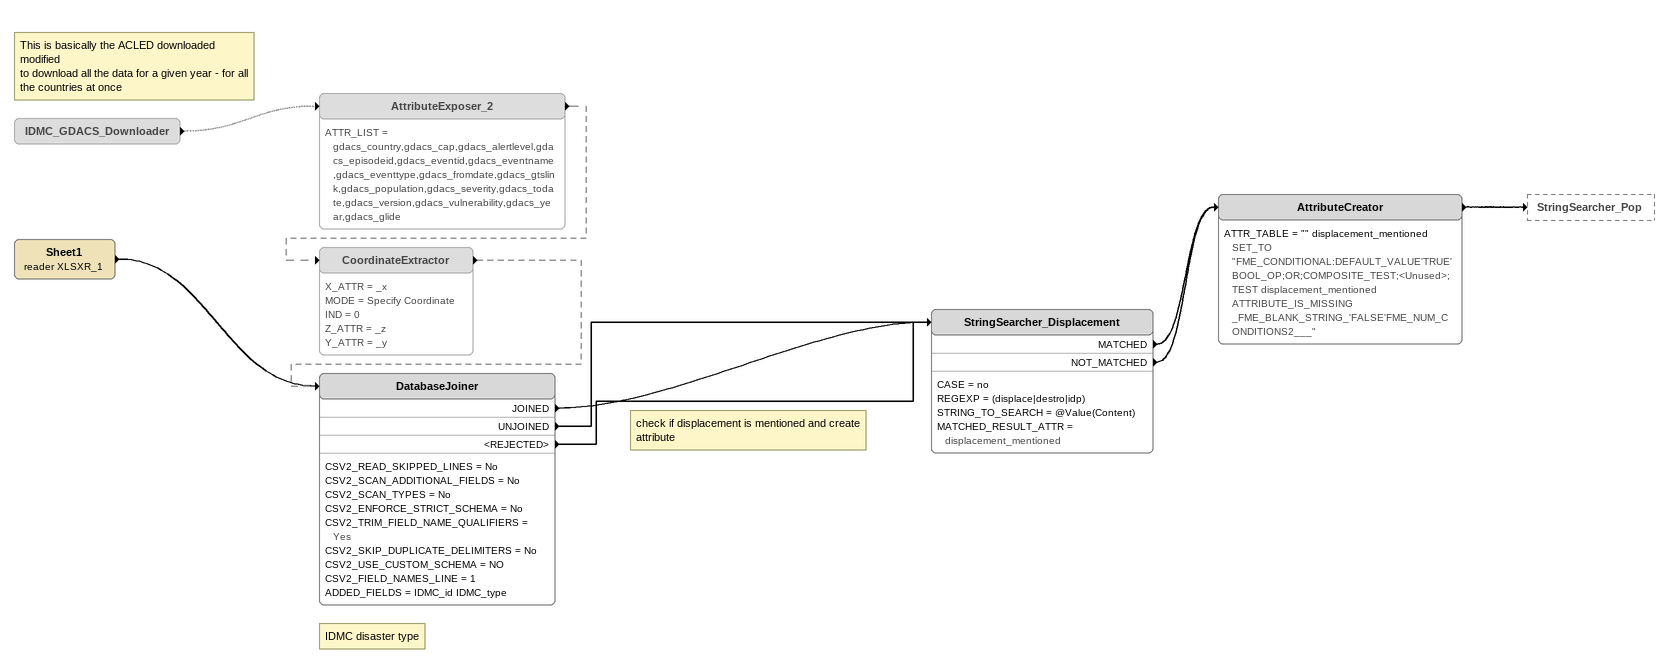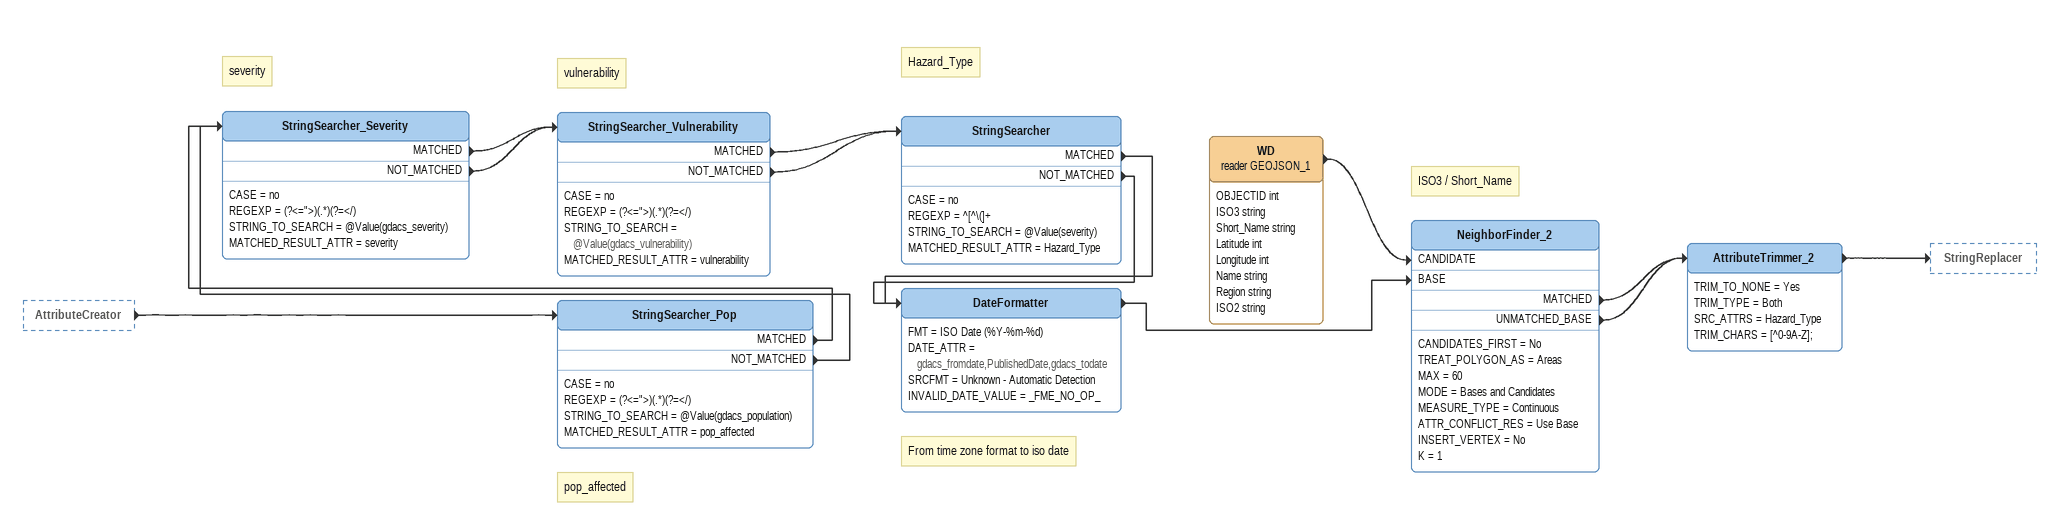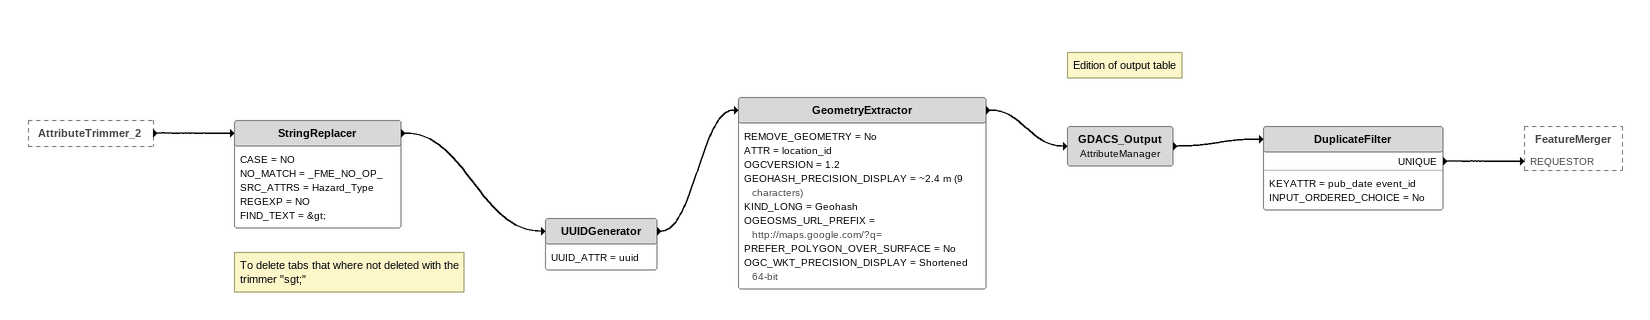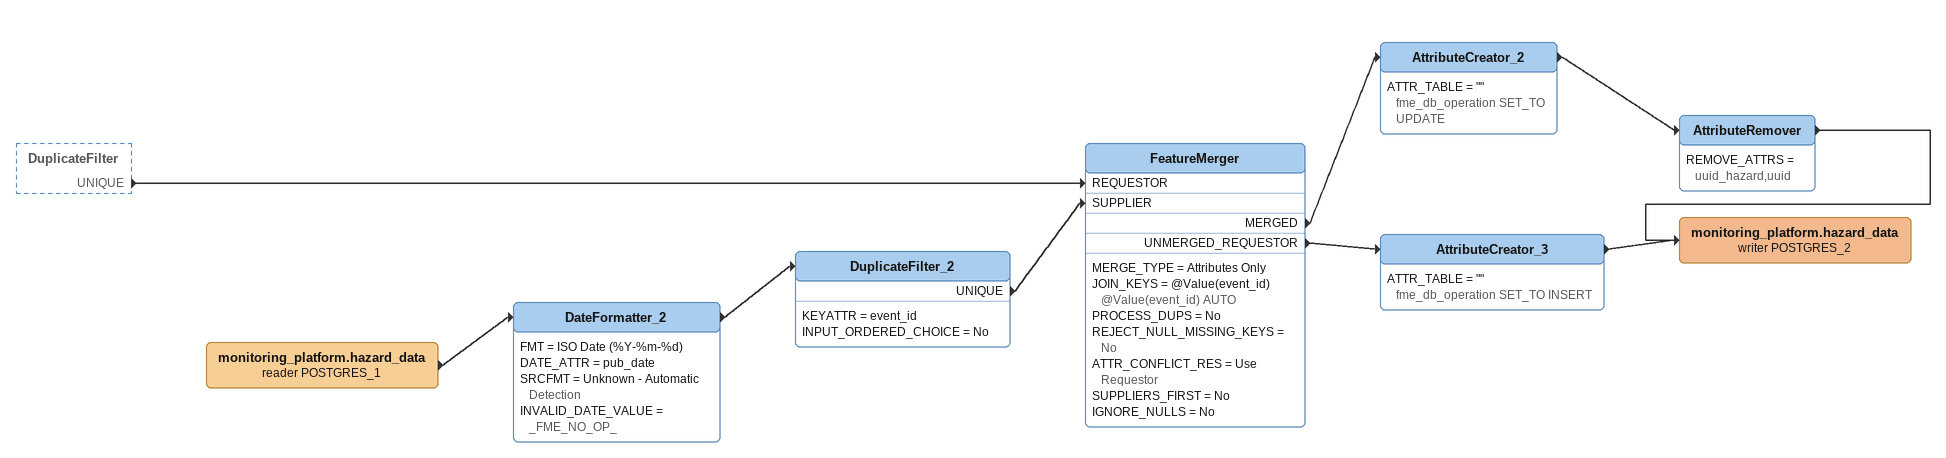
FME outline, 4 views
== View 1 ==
Note: This is basically the ACLED downloaded modified / to download all the data for a given year - for all the countries at once
IDMC_GDACS_Downloader [off]
    -> AttributeExposer_2 [off]
AttributeExposer_2 [off]
    ATTR_LIST = gdacs_country,gdacs_cap,gdacs_alertlevel,gdacs_episodeid,gdacs_eventid,gdacs_eventname,gdacs_eventtype,gdacs_fromdate,gdacs_gtslink,gdacs_population,gdacs_severity,gdacs_todate,gdacs_version,gdacs_vulnerability,gdacs_year,gdacs_glide
    -> CoordinateExtractor [off]
CoordinateExtractor [off]
    X_ATTR = _x
    MODE = Specify Coordinate
    IND = 0
    Z_ATTR = _z
    Y_ATTR = _y
    -> DatabaseJoiner [off]
Sheet1 (reader XLSXR_1)
    -> DatabaseJoiner
Note: IDMC disaster type
DatabaseJoiner
    CSV2_READ_SKIPPED_LINES = No
    CSV2_SCAN_ADDITIONAL_FIELDS = No
    CSV2_SCAN_TYPES = No
    CSV2_ENFORCE_STRICT_SCHEMA = No
    CSV2_TRIM_FIELD_NAME_QUALIFIERS = Yes
    CSV2_SKIP_DUPLICATE_DELIMITERS = No
    CSV2_USE_CUSTOM_SCHEMA = NO
    CSV2_FIELD_NAMES_LINE = 1
    ADDED_FIELDS = IDMC_id IDMC_type
    JOINED -> StringSearcher_Displacement
    UNJOINED -> StringSearcher_Displacement
    <REJECTED> -> StringSearcher_Displacement
Note: check if displacement is mentioned and create attribute
StringSearcher_Displacement
    CASE = no
    REGEXP = (displace|destro|idp)
    STRING_TO_SEARCH = @Value(Content)
    MATCHED_RESULT_ATTR = displacement_mentioned
    MATCHED -> AttributeCreator
    NOT_MATCHED -> AttributeCreator
AttributeCreator
    ATTR_TABLE = "" displacement_mentioned SET_TO "FME_CONDITIONAL:DEFAULT_VALUE'TRUE'BOOL_OP;OR;COMPOSITE_TEST;<Unused>;TEST displacement_mentioned ATTRIBUTE_IS_MISSING _FME_BLANK_STRING_'FALSE'FME_NUM_CONDITIONS2___"
    -> StringSearcher_Pop

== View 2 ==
AttributeCreator [outside]
    -> StringSearcher_Pop
Note: pop_affected
StringSearcher_Pop
    CASE = no
    REGEXP = (?<=">)(.*)(?=</)
    STRING_TO_SEARCH = @Value(gdacs_population)
    MATCHED_RESULT_ATTR = pop_affected
    MATCHED -> StringSearcher_Severity
    NOT_MATCHED -> StringSearcher_Severity
Note: severity
StringSearcher_Severity
    CASE = no
    REGEXP = (?<=">)(.*)(?=</)
    STRING_TO_SEARCH = @Value(gdacs_severity)
    MATCHED_RESULT_ATTR = severity
    MATCHED -> StringSearcher_Vulnerability
    NOT_MATCHED -> StringSearcher_Vulnerability
Note: vulnerability
StringSearcher_Vulnerability
    CASE = no
    REGEXP = (?<=">)(.*)(?=</)
    STRING_TO_SEARCH = @Value(gdacs_vulnerability)
    MATCHED_RESULT_ATTR = vulnerability
    MATCHED -> StringSearcher
    NOT_MATCHED -> StringSearcher
Note: Hazard_Type
StringSearcher
    CASE = no
    REGEXP = ^[^\(]+
    STRING_TO_SEARCH = @Value(severity)
    MATCHED_RESULT_ATTR = Hazard_Type
    MATCHED -> DateFormatter
    NOT_MATCHED -> DateFormatter
Note: From time zone format to iso date
DateFormatter
    FMT = ISO Date (%Y-%m-%d)
    DATE_ATTR = gdacs_fromdate,PublishedDate,gdacs_todate
    SRCFMT = Unknown - Automatic Detection
    INVALID_DATE_VALUE = _FME_NO_OP_
    -> NeighborFinder_2 [BASE]
WD (reader GEOJSON_1)
    attributes: OBJECTID int, ISO3 string, Short_Name string, Latitude int, Longitude int, Name string, Region string, ISO2 string
    -> NeighborFinder_2 [CANDIDATE]
Note: ISO3 / Short_Name
NeighborFinder_2
    CANDIDATES_FIRST = No
    TREAT_POLYGON_AS = Areas
    MAX = 60
    MODE = Bases and Candidates
    MEASURE_TYPE = Continuous
    ATTR_CONFLICT_RES = Use Base
    INSERT_VERTEX = No
    K = 1
    MATCHED -> AttributeTrimmer_2
    UNMATCHED_BASE -> AttributeTrimmer_2
AttributeTrimmer_2
    TRIM_TO_NONE = Yes
    TRIM_TYPE = Both
    SRC_ATTRS = Hazard_Type
    TRIM_CHARS = [^0-9A-Z];
    -> StringReplacer

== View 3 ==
AttributeTrimmer_2 [outside]
    -> StringReplacer
Note: To delete tabs that where not deleted with the trimmer "sgt;"
StringReplacer
    CASE = NO
    NO_MATCH = _FME_NO_OP_
    SRC_ATTRS = Hazard_Type
    REGEXP = NO
    FIND_TEXT = &gt;
    -> UUIDGenerator
UUIDGenerator
    UUID_ATTR = uuid
    -> GeometryExtractor
GeometryExtractor
    REMOVE_GEOMETRY = No
    ATTR = location_id
    OGCVERSION = 1.2
    GEOHASH_PRECISION_DISPLAY = ~2.4 m (9 characters)
    KIND_LONG = Geohash
    OGEOSMS_URL_PREFIX = http://maps.google.com/?q=
    PREFER_POLYGON_OVER_SURFACE = No
    OGC_WKT_PRECISION_DISPLAY = Shortened 64-bit
    -> GDACS_Output
Note: Edition of output table
GDACS_Output: AttributeManager
    -> DuplicateFilter
DuplicateFilter
    KEYATTR = pub_date event_id
    INPUT_ORDERED_CHOICE = No
    UNIQUE -> FeatureMerger [REQUESTOR]

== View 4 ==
DuplicateFilter [outside]
    UNIQUE -> FeatureMerger [REQUESTOR]
monitoring_platform.hazard_data (reader POSTGRES_1)
    -> DateFormatter_2
DateFormatter_2
    FMT = ISO Date (%Y-%m-%d)
    DATE_ATTR = pub_date
    SRCFMT = Unknown - Automatic Detection
    INVALID_DATE_VALUE = _FME_NO_OP_
    -> DuplicateFilter_2
DuplicateFilter_2
    KEYATTR = event_id
    INPUT_ORDERED_CHOICE = No
    UNIQUE -> FeatureMerger [SUPPLIER]
FeatureMerger
    MERGE_TYPE = Attributes Only
    JOIN_KEYS = @Value(event_id) @Value(event_id) AUTO
    PROCESS_DUPS = No
    REJECT_NULL_MISSING_KEYS = No
    ATTR_CONFLICT_RES = Use Requestor
    SUPPLIERS_FIRST = No
    IGNORE_NULLS = No
    MERGED -> AttributeCreator_2
    UNMERGED_REQUESTOR -> AttributeCreator_3
AttributeCreator_2
    ATTR_TABLE = "" fme_db_operation SET_TO UPDATE
    -> AttributeRemover
AttributeRemover
    REMOVE_ATTRS = uuid_hazard,uuid
    -> monitoring_platform.hazard_data (writer POSTGRES_2)
AttributeCreator_3
    ATTR_TABLE = "" fme_db_operation SET_TO INSERT
    -> monitoring_platform.hazard_data (writer POSTGRES_2)
monitoring_platform.hazard_data (writer POSTGRES_2)
